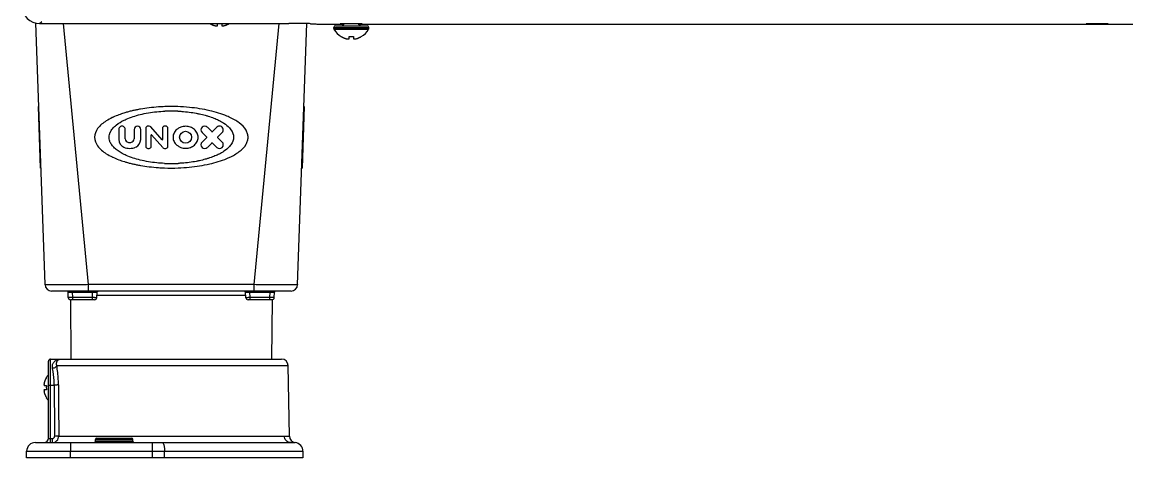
# Model space of a CAD drawing. Header units: millimetres. Extents: x -1686 to 4120, y -1850 to 2563.
# Drawn here: x -4.6 to 247.1, y -228.8 to -129.5 of the extents above; entities that cross this region are included whole.
import ezdxf

# ---------------------------------------------------------------- set-up
doc = ezdxf.new("R2010")
doc.units = ezdxf.units.MM
doc.header["$LTSCALE"] = 65.395
doc.layers.get('0').update_dxf_attribs({"linetype": 'CONTINUOUS'})
doc.layers.add('ASSI', color=7, linetype='CONTINUOUS')
doc.layers.add('GEOM', color=7, linetype='CONTINUOUS')

msp = doc.modelspace()

# ---------------------------------------------------------------- linework, layer by layer
at = {"linetype": 'Continuous'}
for p, q in [((39.88, -130.37), (39.88, -129.87)), ((40.88, -129.87), (40.88, -130.37)), ((68.08, -132.85), (68.08, -132.81)), ((69.88, -133.37), (69.88, -132.81)), ((70.88, -132.81), (70.88, -133.37)), ((72.68, -132.81), (72.68, -132.85)), ((0.9, -210.47), (0.93, -210.47)), ((0.38, -212.27), (0.93, -212.27)), ((0.93, -213.27), (0.38, -213.27)), ((0.93, -215.07), (0.9, -215.07))]:
    msp.add_line(p, q, dxfattribs=at)
for centre, radius, start, end in [((40.57, -125.76), 4.75, 239.7816, 241.0315), ((40.56, -125.77), 4.75, 241.0316, 241.9926), ((40.56, -125.77), 4.75, 241.9926, 243.3187), ((40.56, -125.77), 4.74, 243.3188, 244.4598), ((40.56, -125.77), 4.74, 244.4598, 245.4278), ((40.56, -125.78), 4.73, 245.4278, 246.6825), ((40.56, -125.78), 4.73, 246.6826, 247.4526), ((40.55, -125.79), 4.72, 247.4524, 248.9975), ((40.55, -125.8), 4.72, 248.9977, 249.4819), ((40.55, -125.81), 4.7, 249.4813, 251.5344), ((40.54, -125.83), 4.68, 251.535, 252.6227), ((40.53, -125.84), 4.67, 252.6228, 253.6051), ((40.53, -125.87), 4.64, 253.6036, 255.6824), ((39.63, -128.37), 2.01, 262.7259, 264.7415), ((39.63, -128.4), 1.98, 264.7442, 265.3991), ((39.63, -128.41), 1.97, 265.3984, 266.7833), ((39.63, -128.42), 1.96, 266.7841, 267.6235), ((39.63, -128.43), 1.96, 267.6234, 268.8455), ((39.63, -128.43), 1.95, 268.8459, 270.9258), ((39.63, -128.43), 1.95, 270.9261, 271.9964), ((39.63, -128.42), 1.96, 271.9964, 273.0228), ((39.63, -128.41), 1.97, 273.0233, 274.286), ((39.63, -128.4), 1.98, 274.2856, 275.1372), ((39.63, -128.38), 2.01, 275.1401, 277.2744), ((41.13, -128.38), 2.01, 262.7256, 264.8598), ((41.13, -128.4), 1.98, 264.8627, 265.7144), ((41.13, -128.41), 1.97, 265.714, 266.9766), ((41.13, -128.42), 1.96, 266.9771, 268.0037), ((41.13, -128.43), 1.95, 268.0037, 269.0738), ((41.13, -128.43), 1.95, 269.0741, 270.1995), ((41.13, -128.43), 1.95, 270.1995, 271.1541), ((41.13, -128.43), 1.95, 271.1545, 272.3767), ((41.13, -128.42), 1.96, 272.3765, 273.2159), ((41.13, -128.41), 1.97, 273.2167, 274.6016), ((41.13, -128.4), 1.98, 274.6009, 275.2558), ((41.13, -128.37), 2.01, 275.2585, 277.2741), ((40.23, -125.87), 4.64, 284.3176, 286.3964), ((40.22, -125.84), 4.67, 286.3949, 287.3772), ((40.22, -125.83), 4.68, 287.3773, 288.465), ((40.21, -125.81), 4.7, 288.4656, 290.5187), ((40.21, -125.8), 4.72, 290.5181, 291.0023), ((40.21, -125.79), 4.72, 291.0025, 292.5476), ((40.2, -125.78), 4.73, 292.5474, 293.3174), ((40.2, -125.78), 4.73, 293.3175, 294.5722), ((40.2, -125.77), 4.74, 294.5722, 295.5402), ((40.2, -125.77), 4.74, 295.5402, 296.6812), ((40.2, -125.77), 4.75, 296.6813, 298.0074), ((40.2, -125.77), 4.75, 298.0074, 298.9684), ((40.19, -125.76), 4.75, 298.9685, 300.2183), ((70.58, -128.75), 4.8, 210.3012, 238.6273), ((70.57, -128.76), 4.75, 238.4659, 241.0313), ((70.56, -128.77), 4.75, 241.0316, 241.9926), ((70.56, -128.77), 4.75, 241.9926, 243.3187), ((70.56, -128.77), 4.74, 243.3188, 244.4598), ((70.56, -128.77), 4.74, 244.4598, 245.4278), ((70.56, -128.78), 4.73, 245.4278, 246.6825), ((70.56, -128.78), 4.73, 246.6826, 247.4526), ((70.55, -128.79), 4.72, 247.4524, 248.9975), ((70.55, -128.8), 4.72, 248.9977, 249.4819), ((70.55, -128.81), 4.7, 249.4813, 251.5344), ((70.54, -128.83), 4.68, 251.535, 252.6227), ((70.53, -128.84), 4.67, 252.6228, 253.6051), ((70.53, -128.87), 4.64, 253.6036, 255.6824), ((69.63, -131.37), 2.01, 262.7259, 264.7415), ((69.63, -131.4), 1.98, 264.7442, 265.3991), ((69.63, -131.41), 1.97, 265.3984, 266.7833), ((69.63, -131.42), 1.96, 266.7841, 267.6235), ((69.63, -131.43), 1.96, 267.6234, 268.8455), ((69.63, -131.43), 1.95, 268.8459, 270.9258), ((69.63, -131.43), 1.95, 270.9261, 271.9964), ((69.63, -131.42), 1.96, 271.9964, 273.0228), ((69.63, -131.41), 1.97, 273.0233, 274.286), ((69.63, -131.4), 1.98, 274.2856, 275.1372), ((69.63, -131.38), 2.01, 275.1401, 277.2744), ((70.38, -129.05), 3.8, 262.4351, 277.5649), ((71.13, -131.38), 2.01, 262.7256, 264.8598), ((71.13, -131.4), 1.98, 264.8627, 265.7144), ((71.13, -131.41), 1.97, 265.714, 266.9766), ((71.13, -131.42), 1.96, 266.9771, 268.0037), ((71.13, -131.43), 1.95, 268.0037, 269.0738), ((71.13, -131.43), 1.95, 269.0741, 270.1995), ((71.13, -131.43), 1.95, 270.1995, 271.1541), ((71.13, -131.43), 1.95, 271.1545, 272.3767), ((71.13, -131.42), 1.96, 272.3765, 273.2159), ((71.13, -131.41), 1.97, 273.2167, 274.6016), ((71.13, -131.4), 1.98, 274.6009, 275.2558), ((71.13, -131.37), 2.01, 275.2585, 277.2741), ((70.23, -128.87), 4.64, 284.3176, 286.3964), ((70.22, -128.84), 4.67, 286.3949, 287.3772), ((70.22, -128.83), 4.68, 287.3773, 288.465), ((70.21, -128.81), 4.7, 288.4656, 290.5187), ((70.21, -128.8), 4.72, 290.5181, 291.0023), ((70.21, -128.79), 4.72, 291.0025, 292.5476), ((70.2, -128.78), 4.73, 292.5474, 293.3174), ((70.2, -128.78), 4.73, 293.3175, 294.5722), ((70.2, -128.77), 4.74, 294.5722, 295.5402), ((70.2, -128.77), 4.74, 295.5402, 296.6812), ((70.2, -128.77), 4.75, 296.6813, 298.0074), ((70.2, -128.77), 4.75, 298.0074, 298.9684), ((70.19, -128.76), 4.75, 298.9687, 301.5341), ((70.18, -128.75), 4.8, 301.3727, 329.6988), ((4.92, -212.93), 4.68, 161.535, 162.6227), ((4.94, -212.94), 4.7, 159.4813, 161.5344), ((4.95, -212.94), 4.72, 158.9977, 159.4819), ((4.96, -212.94), 4.72, 157.4524, 158.9975), ((4.96, -212.94), 4.73, 156.6826, 157.4526), ((4.97, -212.95), 4.73, 155.4278, 156.6825), ((4.97, -212.95), 4.74, 154.4598, 155.4278), ((4.98, -212.95), 4.74, 153.3188, 154.4598), ((4.98, -212.95), 4.75, 151.9926, 153.3187), ((4.98, -212.95), 4.75, 151.0316, 151.9926), ((4.99, -212.96), 4.75, 148.4659, 151.0313), ((5, -212.97), 4.8, 139.4246, 148.6273), ((2.35, -212.02), 1.98, 174.7442, 175.3991), ((2.34, -212.02), 1.97, 175.3984, 176.7833), ((2.33, -212.02), 1.96, 176.7841, 177.6235), ((2.32, -212.02), 1.96, 177.6234, 178.8455), ((2.32, -212.02), 1.95, 178.8459, 180.9258), ((2.32, -212.02), 1.95, 180.9261, 181.9964), ((2.33, -212.02), 1.96, 181.9964, 183.0228), ((2.34, -212.02), 1.97, 183.0233, 184.286), ((2.35, -212.02), 1.98, 184.2856, 185.1372), ((2.35, -213.52), 1.98, 174.8627, 175.7144), ((2.34, -213.52), 1.97, 175.714, 176.9766), ((2.33, -213.52), 1.96, 176.9771, 178.0037), ((2.32, -213.52), 1.95, 178.0037, 179.0738), ((2.32, -213.52), 1.95, 179.0741, 180.1995), ((2.32, -213.52), 1.95, 180.1995, 181.1541), ((2.32, -213.52), 1.95, 181.1545, 182.3767), ((2.33, -213.52), 1.96, 182.3765, 183.2159), ((2.34, -213.52), 1.97, 183.2167, 184.6016), ((2.35, -213.52), 1.98, 184.6009, 185.2558), ((4.88, -212.92), 4.64, 163.6036, 165.6824), ((2.37, -212.02), 2.01, 172.7259, 174.7415), ((2.37, -212.02), 2.01, 185.1401, 187.2744), ((2.37, -213.52), 2.01, 172.7256, 174.8598), ((2.37, -213.52), 2.01, 185.2585, 187.2741), ((4.88, -212.62), 4.64, 194.3176, 196.3964), ((4.91, -212.92), 4.67, 162.6228, 163.6051), ((4.91, -212.61), 4.67, 196.3949, 197.3772), ((4.7, -212.77), 3.8, 172.4351, 187.5649), ((4.92, -212.61), 4.68, 197.3773, 198.465), ((4.94, -212.6), 4.7, 198.4656, 200.5187), ((4.95, -212.6), 4.72, 200.5181, 201.0023), ((4.96, -212.6), 4.72, 201.0025, 202.5476), ((4.96, -212.59), 4.73, 202.5474, 203.3174), ((4.97, -212.59), 4.73, 203.3175, 204.5722), ((4.97, -212.59), 4.74, 204.5722, 205.5402), ((4.98, -212.59), 4.74, 205.5402, 206.6812), ((4.98, -212.59), 4.75, 206.6813, 208.0074), ((4.98, -212.58), 4.75, 208.0074, 208.9684), ((4.99, -212.58), 4.75, 208.9687, 211.5341), ((5, -212.57), 4.8, 211.3727, 220.5754)]:
    msp.add_arc(centre, radius, start, end, dxfattribs=at)
at = {"layer": 'ASSI', "linetype": 'Continuous'}
for p, q in [((66.38, -130.77), (74.38, -130.77)), ((66.38, -130.97), (66.38, -130.77)), ((66.78, -130.37), (73.98, -130.37)), ((74.38, -130.97), (74.38, -130.77)), ((66.38, -130.97), (74.38, -130.97)), ((66.43, -131.17), (74.32, -131.17)), ((52.36, -192.77), (52.24, -206.27))]:
    msp.add_line(p, q, dxfattribs=at)
for centre, radius, start, end in [((66.78, -130.77), 0.4, 90, 180), ((73.98, -130.77), 0.4, 0, 90), ((66.78, -130.97), 0.4, 180, 210.3012), ((70.58, -128.75), 4.8, 210.3012, 238.6273), ((70.18, -128.75), 4.8, 301.3727, 329.6988), ((73.98, -130.97), 0.4, 329.6988, 360), ((5, -212.97), 4.8, 139.2086, 148.6273), ((5, -212.57), 4.8, 211.3727, 220.7914)]:
    msp.add_arc(centre, radius, start, end, dxfattribs=at)
msp.add_ellipse((70.38, -129.94), major_axis=(2.5, 0), ratio=0.008727, start_param=-0.854776, end_param=3.977722, dxfattribs=at)
msp.add_ellipse((240.38, -129.94), major_axis=(2.5, 0), ratio=0.008727, dxfattribs=at)
at = {"layer": 'GEOM', "linetype": 'Continuous'}
for p, q in [((0.6, -189.32), (-1.48, -129.7)), ((-0.62, -129.87), (-0.14, -129.39)), ((-0.62, -129.87), (56.18, -129.87)), ((10.52, -189.32), (4.78, -129.87)), ((48.23, -189.32), (53.97, -129.87)), ((58.16, -189.32), (60.24, -129.89)), ((61.11, -129.91), (62.3, -129.96)), ((67.22, -130), (68.78, -130)), ((71.98, -130), (423.78, -130)), ((-0.82, -148.77), (-0.92, -148.77)), ((-0.43, -162.77), (-0.92, -148.77)), ((59.68, -148.77), (59.19, -162.77)), ((59.68, -148.77), (59.58, -148.77)), ((24.34, -153.23), (24.05, -153.23)), ((27.27, -156.34), (24.73, -153.41)), ((28.11, -153.23), (27.86, -153.23)), ((38.66, -154.54), (37.59, -153.48)), ((39.78, -153.48), (38.71, -154.54)), ((-0.57, -155.77), (-0.67, -155.77)), ((17.41, -153.97), (17.41, -156.28)), ((18.89, -156.09), (18.89, -153.97)), ((20.92, -153.97), (20.92, -156.09)), ((22.4, -156.28), (22.4, -153.97)), ((23.54, -153.74), (23.54, -157.8)), ((24.81, -157.8), (24.81, -155.23)), ((24.89, -155.2), (27.43, -158.13)), ((27.35, -153.74), (27.35, -156.31)), ((28.62, -157.8), (28.62, -153.74)), ((36.39, -154.68), (37.46, -155.74)), ((37.46, -155.8), (36.39, -156.86)), ((39.91, -155.74), (40.98, -154.68)), ((40.98, -156.86), (39.91, -155.8)), ((59.33, -155.77), (59.43, -155.77)), ((24.05, -158.31), (24.3, -158.31)), ((27.82, -158.31), (28.11, -158.31)), ((37.59, -158.06), (38.66, -157)), ((38.71, -157), (39.78, -158.06)), ((-0.43, -162.77), (-0.33, -162.77)), ((59.09, -162.77), (59.19, -162.77)), ((56.66, -190.77), (2.1, -190.77)), ((5.91, -192.28), (5.88, -191.01)), ((6.88, -191.01), (6.88, -190.77)), ((6.88, -191.01), (11.46, -191.01)), ((6.91, -192.28), (6.88, -191.01)), ((48.23, -189.32), (10.52, -189.32)), ((10.52, -190.77), (10.52, -189.32)), ((11.4, -192.28), (11.46, -191.01)), ((11.46, -191.01), (11.46, -190.77)), ((12.4, -192.29), (12.46, -191.01)), ((46.36, -192.29), (46.3, -191.01)), ((47.3, -191.01), (47.3, -190.77)), ((47.3, -191.01), (51.88, -191.01)), ((47.36, -192.28), (47.3, -191.01)), ((48.23, -190.77), (48.23, -189.32)), ((51.85, -192.28), (51.88, -191.01)), ((51.88, -191.01), (51.88, -190.77)), ((52.85, -192.28), (52.88, -191.01)), ((6.4, -192.77), (6.51, -206.27)), ((11.9, -192.77), (6.41, -192.77)), ((11.4, -192.28), (6.91, -192.28)), ((6.91, -192.77), (6.91, -192.28)), ((11.4, -192.77), (11.4, -192.28)), ((46.33, -191.76), (12.42, -191.76)), ((52.35, -192.77), (46.86, -192.77)), ((51.85, -192.28), (47.36, -192.28)), ((47.36, -192.77), (47.36, -192.28)), ((51.85, -192.77), (51.85, -192.28)), ((52.36, -192.77), (52.24, -206.27)), ((1.88, -206.27), (54.51, -206.27)), ((1.88, -225.27), (1.88, -206.27)), ((1.38, -224.27), (1.38, -206.77)), ((3.29, -207.74), (56.01, -207.74)), ((56.29, -223.82), (56.01, -207.74)), ((1.88, -212.2), (2.7, -212.2)), ((3.74, -223.8), (55.11, -223.8)), ((-1.59, -225.27), (56.54, -225.27)), ((1.88, -224.36), (2.28, -224.36)), ((2.28, -225.27), (2.28, -224.36)), ((6.41, -225.27), (6.41, -227.27)), ((12.13, -224.57), (20.63, -224.57)), ((12.13, -224.97), (12.13, -224.57)), ((12.13, -224.97), (20.63, -224.97)), ((12.43, -224.27), (20.33, -224.27)), ((20.63, -224.97), (20.63, -224.57)), ((25.04, -225.27), (25.04, -228.77)), ((-3.62, -228.77), (-3.59, -227.23)), ((59.38, -228.77), (-3.62, -228.77)), ((-3.59, -227.23), (6.41, -227.27)), ((6.38, -228.77), (6.41, -227.27)), ((6.41, -227.27), (59.38, -227.27)), ((27.85, -228.77), (27.85, -227.27)), ((59.38, -227.27), (59.38, -228.77))]:
    msp.add_line(p, q, dxfattribs=at)
for points in [[(12.46, -191.01), (12.46, -190.95), (12.52, -190.86), (12.6, -190.79), (12.71, -190.77)], [(46.05, -190.77), (46.16, -190.79), (46.24, -190.86), (46.29, -190.95), (46.3, -191.01)]]:
    msp.add_lwpolyline(points, dxfattribs=at)
msp.add_circle((32.64, -155.77), 1.37, dxfattribs=at)
for centre, radius, start, end in [((68.18, -129.77), 0.6, 270, 344.9134), ((72.58, -129.77), 0.6, 195.0866, 270), ((29.38, -183.37), 33.58, 87.5041, 92.4884), ((29.38, -192.55), 43.78, 88.1051, 91.9045), ((18.15, -153.97), 0.74, 0, 180.0001), ((21.66, -153.97), 0.74, 0, 180), ((24.05, -153.74), 0.508, 90, 180), ((24.34, -153.74), 0.508, 41, 90), ((27.86, -153.74), 0.508, 90, 180), ((28.11, -153.74), 0.508, 0, 90), ((36.99, -154.08), 0.846, 45, 225), ((40.38, -154.08), 0.846, 315, 135.0003), ((24.85, -155.23), 0.0423, 41, 180), ((37.43, -155.77), 0.0423, 315, 44.9987), ((38.68, -154.51), 0.0423, 225, 315), ((39.94, -155.77), 0.0423, 135, 224.9987), ((19.31, -156.28), 1.9, 180, 246.4218), ((19.9, -154.92), 3.38, 246.4218, 293.5782), ((19.74, -156.09), 0.846, 180, 262.3377), ((19.9, -154.84), 2.11, 262.3377, 277.6624), ((20.07, -156.09), 0.846, 277.6627, 360), ((20.5, -156.28), 1.9, 293.5782, 360), ((24.05, -157.8), 0.508, 180.0003, 270), ((24.3, -157.8), 0.508, 270, 360), ((27.31, -156.31), 0.0423, 220.9989, 360), ((27.82, -157.8), 0.508, 221, 270), ((28.11, -157.8), 0.508, 270, 0.0001), ((36.99, -157.46), 0.846, 135, 315), ((38.68, -157.03), 0.0423, 45, 135), ((40.38, -157.46), 0.846, 225.0006, 45), ((29.38, -119.01), 43.76, 267.9356, 272.0555), ((29.38, -128.18), 33.57, 267.3327, 272.6739), ((2.1, -189.27), 1.5, 182, 269.9994), ((5.39, -191.77), 1, 62.1385, 90), ((5.63, -191.02), 0.25, 1.0003, 90.0181), ((53.13, -191.02), 0.25, 89.9879, 178.9997), ((53.37, -191.77), 1, 90, 117.8615), ((56.66, -189.27), 1.5, 270.0006, 358), ((6.41, -192.27), 0.5, 181, 269.9972), ((11.9, -192.27), 0.5, 270, 357.587), ((46.86, -192.27), 0.5, 182.4136, 270), ((52.35, -192.27), 0.5, 270.002, 359), ((1.88, -206.77), 0.5, 90, 180), ((4.18, -207.28), 1, 107.0886, 112.7773), ((54.51, -207.77), 1.5, 1, 90), ((3595.97, -189.32), 3593.35, 180.36486, 180.55083), ((3715.45, -191.6), 3711.85, 180.31694, 180.49696), ((57.79, -223.79), 1.5, 181, 263.2171), ((-1.59, -227.27), 2, 90, 179), ((0.38, -224.27), 1, 270, 360), ((11.83, -224.97), 0.3, 270, 360), ((12.43, -224.57), 0.3, 90, 180), ((20.33, -224.57), 0.3, 0, 90), ((20.93, -224.97), 0.3, 180, 270), ((57.38, -227.27), 2, 0, 83.217)]:
    msp.add_arc(centre, radius, start, end, dxfattribs=at)
for centre, major_axis, ratio, start_param, end_param in [((-0.62, -125.87), (2.83, 2.83), 0.999924, -3.926953, -2.356233), ((56.18, -129.91), (5, 0), 0.008727, 0.174533, 1.570796), ((67.22, -129.96), (5, 0), 0.008727, -2.96706, -1.570796)]:
    msp.add_ellipse(centre, major_axis=major_axis, ratio=ratio, start_param=start_param, end_param=end_param, dxfattribs=at)
for points, knots in [([(18.59, -150.26), (18.19, -150.38), (17.37, -150.66), (16.57, -150.99), (16.16, -151.18)], [0, 0, 0, 0, 0.48085, 1, 1, 1, 1]), ([(27.93, -148.79), (27.43, -148.81), (26.22, -148.87), (24.37, -149.04), (22.72, -149.29), (21.49, -149.52), (20.64, -149.7), (19.81, -149.9), (19.13, -150.09), (18.73, -150.22), (18.59, -150.26)], [0, 0, 0, 0, 0.157659, 0.382572, 0.58963, 0.685921, 0.777243, 0.866283, 0.955457, 1, 1, 1, 1]), ([(18.61, -151.88), (18.77, -151.8), (19.95, -151.25), (22.42, -150.47), (25.4, -149.98), (27.3, -149.85), (27.92, -149.82)], [0, 0, 0, 0, 0.057408, 0.407118, 0.80488, 1, 1, 1, 1]), ([(40.17, -150.26), (39.5, -150.05), (37.3, -149.46), (34.17, -148.98), (31.72, -148.82), (30.83, -148.79)], [0, 0, 0, 0, 0.222615, 0.719095, 1, 1, 1, 1]), ([(30.84, -149.82), (31.15, -149.83), (32.03, -149.88), (33.44, -150.02), (34.78, -150.23), (35.77, -150.43), (36.46, -150.58), (37.13, -150.76), (38.01, -151.01), (39.03, -151.37), (39.8, -151.71), (40.15, -151.88)], [0, 0, 0, 0, 0.096488, 0.276509, 0.442355, 0.519536, 0.592779, 0.664239, 0.735865, 0.878106, 1, 1, 1, 1]), ([(42.6, -151.18), (42.42, -151.1), (41.63, -150.75), (40.81, -150.46), (40.17, -150.26)], [0, 0, 0, 0, 0.227638, 1, 1, 1, 1]), ([(16.16, -151.18), (16.07, -151.22), (15.53, -151.48), (14.23, -152.19), (12.55, -153.5), (11.88, -155.07), (11.88, -155.77)], [0, 0, 0, 0, 0.04125, 0.275012, 0.678544, 1, 1, 1, 1]), ([(16.13, -153.63), (16.35, -153.4), (17.11, -152.7), (17.98, -152.18), (18.61, -151.88)], [0, 0, 0, 0, 0.313765, 1, 1, 1, 1]), ([(35.49, -155.77), (35.49, -155.44), (35.33, -154.77), (34.69, -153.94), (33.74, -153.4), (32.64, -153.21), (31.64, -153.38), (31.08, -153.66), (30.87, -153.81)], [0, 0, 0, 0, 0.162094, 0.330751, 0.508275, 0.691811, 0.875347, 1, 1, 1, 1]), ([(40.15, -151.88), (40.2, -151.9), (40.62, -152.11), (41.5, -152.62), (42.26, -153.22), (42.63, -153.63)], [0, 0, 0, 0, 0.051563, 0.465079, 1, 1, 1, 1]), ([(46.88, -155.77), (46.88, -155.51), (46.8, -154.95), (46.25, -153.73), (44.83, -152.35), (43.4, -151.55), (42.6, -151.18)], [0, 0, 0, 0, 0.1198, 0.254861, 0.60223, 1, 1, 1, 1]), ([(11.88, -155.77), (11.88, -156.47), (12.55, -158.04), (14.23, -159.35), (15.51, -160.05), (16.02, -160.29), (16.08, -160.32)], [0, 0, 0, 0, 0.325823, 0.734844, 0.971786, 1, 1, 1, 1]), ([(15.2, -155.77), (15.2, -155.54), (15.26, -155.07), (15.58, -154.33), (15.92, -153.87), (16.13, -153.63)], [0, 0, 0, 0, 0.282762, 0.599317, 1, 1, 1, 1]), ([(16.1, -157.86), (15.9, -157.64), (15.57, -157.19), (15.26, -156.47), (15.2, -155.99), (15.2, -155.77)], [0, 0, 0, 0, 0.386646, 0.710619, 1, 1, 1, 1]), ([(30.87, -153.81), (30.78, -153.87), (30.43, -154.14), (29.94, -154.77), (29.78, -155.44), (29.78, -155.77)], [0, 0, 0, 0, 0.13782, 0.577461, 1, 1, 1, 1]), ([(29.78, -155.77), (29.78, -156.1), (29.94, -156.77), (30.44, -157.41), (30.81, -157.69), (30.91, -157.75)], [0, 0, 0, 0, 0.414827, 0.846454, 1, 1, 1, 1]), ([(30.91, -157.75), (31.11, -157.89), (31.66, -158.16), (32.64, -158.33), (33.74, -158.14), (34.69, -157.6), (35.33, -156.77), (35.49, -156.1), (35.49, -155.77)], [0, 0, 0, 0, 0.11837, 0.303224, 0.488077, 0.666875, 0.836743, 1, 1, 1, 1]), ([(42.63, -153.63), (42.75, -153.77), (43.25, -154.39), (43.56, -155.17), (43.56, -155.77)], [0, 0, 0, 0, 0.241033, 1, 1, 1, 1]), ([(43.56, -155.77), (43.56, -156.36), (43.25, -157.13), (42.78, -157.74), (42.66, -157.87)], [0, 0, 0, 0, 0.777282, 1, 1, 1, 1]), ([(42.68, -160.32), (43.45, -159.96), (44.85, -159.17), (46.25, -157.81), (46.8, -156.59), (46.88, -156.03), (46.88, -155.77)], [0, 0, 0, 0, 0.38951, 0.741645, 0.87856, 1, 1, 1, 1]), ([(18.67, -159.69), (18.03, -159.38), (17.11, -158.84), (16.32, -158.12), (16.1, -157.86)], [0, 0, 0, 0, 0.682017, 1, 1, 1, 1]), ([(42.66, -157.87), (42.29, -158.29), (41.51, -158.91), (40.6, -159.44), (40.15, -159.66), (40.08, -159.69)], [0, 0, 0, 0, 0.530253, 0.926618, 1, 1, 1, 1]), ([(16.08, -160.32), (16.51, -160.52), (17.37, -160.88), (18.26, -161.18), (18.69, -161.31)], [0, 0, 0, 0, 0.515491, 1, 1, 1, 1]), ([(27.82, -161.71), (27.23, -161.69), (25.37, -161.55), (22.42, -161.07), (19.98, -160.3), (18.82, -159.76), (18.67, -159.69)], [0, 0, 0, 0, 0.187834, 0.593214, 0.949621, 1, 1, 1, 1]), ([(40.08, -159.69), (39.76, -159.85), (39, -160.18), (38.01, -160.52), (37.13, -160.78), (36.46, -160.95), (35.77, -161.11), (34.78, -161.31), (33.44, -161.52), (32.07, -161.65), (31.22, -161.7), (30.94, -161.71)], [0, 0, 0, 0, 0.116158, 0.261112, 0.334104, 0.406927, 0.481566, 0.560219, 0.729227, 0.912681, 1, 1, 1, 1]), ([(40.07, -161.31), (40.74, -161.1), (41.62, -160.79), (42.48, -160.41), (42.68, -160.32)], [0, 0, 0, 0, 0.755976, 1, 1, 1, 1]), ([(18.69, -161.31), (18.79, -161.34), (19.16, -161.45), (19.81, -161.63), (20.64, -161.84), (21.49, -162.02), (22.72, -162.25), (24.37, -162.49), (26.18, -162.66), (27.35, -162.72), (27.81, -162.74)], [0, 0, 0, 0, 0.034698, 0.126018, 0.217202, 0.310723, 0.409331, 0.621374, 0.851702, 1, 1, 1, 1]), ([(30.95, -162.74), (31.8, -162.71), (34.21, -162.55), (37.26, -162.08), (39.43, -161.51), (40.07, -161.31)], [0, 0, 0, 0, 0.274518, 0.782934, 1, 1, 1, 1]), ([(10.52, -189.32), (9.88, -189.33), (8.61, -189.35), (6.77, -189.37), (5.32, -189.38), (4.25, -189.38), (3.53, -189.38), (2.87, -189.38), (2.3, -189.38), (1.8, -189.37), (1.38, -189.37), (1.09, -189.36), (0.9, -189.35), (0.8, -189.35), (0.72, -189.34), (0.65, -189.34), (0.62, -189.33), (0.6, -189.33), (0.6, -189.32)], [0, 0, 0, 0, 0.195063, 0.382654, 0.555578, 0.634412, 0.707121, 0.773005, 0.831421, 0.881814, 0.923704, 0.9567, 0.969766, 0.980506, 0.988896, 0.994923, 0.998594, 1, 1, 1, 1]), ([(5.88, -191.01), (5.88, -191.01), (5.89, -191.02), (5.9, -191.01), (5.93, -191.01), (5.96, -191.01), (6, -191.01), (6.08, -191.01), (6.19, -191.01), (6.34, -191.01), (6.57, -191.01), (6.76, -191.01), (6.88, -191.01)], [0, 0, 0, 0, 0.004834, 0.019234, 0.043054, 0.076118, 0.118077, 0.168505, 0.292893, 0.444393, 0.617261, 1, 1, 1, 1]), ([(11.46, -191.01), (11.58, -191.01), (11.77, -191.01), (12, -191.01), (12.15, -191.01), (12.26, -191.01), (12.33, -191.01), (12.38, -191.01), (12.41, -191.01), (12.43, -191.01), (12.45, -191.01), (12.46, -191.01), (12.46, -191.01)], [0, 0, 0, 0, 0.382597, 0.55545, 0.707009, 0.831435, 0.881909, 0.923896, 0.956951, 0.980797, 0.995205, 1, 1, 1, 1]), ([(46.3, -191.01), (46.3, -191.01), (46.31, -191.01), (46.32, -191.01), (46.35, -191.01), (46.38, -191.01), (46.42, -191.01), (46.5, -191.01), (46.61, -191.01), (46.76, -191.01), (46.99, -191.01), (47.18, -191.01), (47.3, -191.01)], [0, 0, 0, 0, 0.004795, 0.019204, 0.043051, 0.076107, 0.118094, 0.16857, 0.292995, 0.444555, 0.617408, 1, 1, 1, 1]), ([(58.16, -189.32), (58.16, -189.33), (58.14, -189.33), (58.11, -189.34), (58.04, -189.34), (57.96, -189.35), (57.86, -189.35), (57.67, -189.36), (57.38, -189.37), (56.96, -189.37), (56.46, -189.38), (55.88, -189.38), (55.23, -189.38), (54.51, -189.38), (53.44, -189.38), (51.98, -189.37), (50.15, -189.35), (48.88, -189.33), (48.23, -189.32)], [0, 0, 0, 0, 0.001406, 0.005077, 0.011104, 0.019494, 0.030234, 0.0433, 0.076296, 0.118185, 0.168579, 0.226995, 0.292879, 0.365588, 0.444422, 0.617345, 0.804937, 1, 1, 1, 1]), ([(51.88, -191.01), (52, -191.01), (52.19, -191.01), (52.42, -191.01), (52.57, -191.01), (52.68, -191.01), (52.75, -191.01), (52.8, -191.01), (52.83, -191.01), (52.85, -191.01), (52.86, -191.02), (52.88, -191.01), (52.88, -191.01)], [0, 0, 0, 0, 0.382744, 0.55561, 0.707108, 0.831497, 0.881926, 0.923885, 0.956947, 0.980765, 0.995163, 1, 1, 1, 1]), ([(6.91, -192.28), (6.78, -192.28), (6.59, -192.28), (6.36, -192.28), (6.21, -192.28), (6.1, -192.28), (6.03, -192.28), (5.98, -192.28), (5.95, -192.28), (5.93, -192.28), (5.92, -192.28), (5.91, -192.28), (5.91, -192.28)], [0, 0, 0, 0, 0.382667, 0.555493, 0.706962, 0.83134, 0.881772, 0.92374, 0.956817, 0.980658, 0.995091, 1, 1, 1, 1]), ([(12.4, -192.29), (12.4, -192.29), (12.39, -192.29), (12.38, -192.29), (12.35, -192.29), (12.32, -192.29), (12.28, -192.29), (12.21, -192.29), (12.1, -192.29), (11.95, -192.29), (11.71, -192.28), (11.53, -192.28), (11.4, -192.28)], [0, 0, 0, 0, 0.004909, 0.019313, 0.043185, 0.076278, 0.118231, 0.168683, 0.293078, 0.444524, 0.617359, 1, 1, 1, 1]), ([(47.36, -192.28), (47.23, -192.28), (47.04, -192.28), (46.81, -192.29), (46.66, -192.29), (46.55, -192.29), (46.48, -192.29), (46.44, -192.29), (46.4, -192.29), (46.38, -192.29), (46.37, -192.29), (46.36, -192.29), (46.36, -192.29)], [0, 0, 0, 0, 0.382539, 0.555339, 0.706767, 0.831164, 0.881627, 0.923597, 0.956712, 0.980614, 0.995051, 1, 1, 1, 1]), ([(52.85, -192.28), (52.85, -192.28), (52.84, -192.28), (52.83, -192.28), (52.81, -192.28), (52.77, -192.28), (52.73, -192.28), (52.66, -192.28), (52.55, -192.28), (52.4, -192.28), (52.17, -192.28), (51.98, -192.28), (51.85, -192.28)], [0, 0, 0, 0, 0.004898, 0.019333, 0.043182, 0.076264, 0.118231, 0.168661, 0.293038, 0.444507, 0.617333, 1, 1, 1, 1]), ([(2.31, -208.4), (2.25, -208.11), (2.26, -207.55), (2.64, -206.86), (3.23, -206.44), (3.68, -206.32), (3.91, -206.29)], [0, 0, 0, 0, 0.293286, 0.539439, 0.768288, 1, 1, 1, 1]), ([(3.29, -207.74), (3.24, -207.57), (3.2, -207.25), (3.29, -206.82), (3.5, -206.52), (3.69, -206.4), (3.79, -206.35)], [0, 0, 0, 0, 0.33308, 0.590006, 0.802903, 1, 1, 1, 1]), ([(3.88, -206.32), (3.91, -206.31), (4.03, -206.28), (4.15, -206.27), (4.25, -206.27)], [0, 0, 0, 0, 0.243365, 1, 1, 1, 1]), ([(3.29, -207.74), (3.25, -207.92), (3.02, -208.17), (2.65, -208.34), (2.43, -208.39), (2.31, -208.4)], [0, 0, 0, 0, 0.445661, 0.71639, 1, 1, 1, 1]), ([(2.7, -212.2), (2.69, -211.85), (2.65, -210.58), (2.49, -209.31), (2.31, -208.4)], [0, 0, 0, 0, 0.273206, 1, 1, 1, 1]), ([(3.66, -212.13), (3.66, -211.73), (3.62, -210.26), (3.46, -208.8), (3.29, -207.74)], [0, 0, 0, 0, 0.271834, 1, 1, 1, 1]), ([(1.38, -212.25), (1.38, -212.24), (1.4, -212.23), (1.42, -212.23), (1.47, -212.22), (1.56, -212.21), (1.7, -212.2), (1.82, -212.2), (1.88, -212.2)], [0, 0, 0, 0, 0.025392, 0.083896, 0.176565, 0.300157, 0.621516, 1, 1, 1, 1]), ([(3.66, -212.13), (3.61, -212.15), (3.49, -212.16), (3.28, -212.18), (3, -212.2), (2.8, -212.2), (2.7, -212.2)], [0, 0, 0, 0, 0.143543, 0.374715, 0.670341, 1, 1, 1, 1]), ([(2.28, -225.27), (2.47, -225.27), (2.85, -225.19), (3.34, -224.87), (3.66, -224.38), (3.74, -223.99), (3.74, -223.8)], [0, 0, 0, 0, 0.247985, 0.49676, 0.747445, 1, 1, 1, 1]), ([(2.28, -224.36), (2.34, -224.36), (2.48, -224.33), (2.65, -224.23), (2.76, -224.06), (2.79, -223.93), (2.79, -223.87)], [0, 0, 0, 0, 0.250608, 0.500832, 0.750566, 1, 1, 1, 1]), ([(3.74, -223.8), (3.7, -223.81), (3.57, -223.83), (3.26, -223.86), (2.99, -223.86), (2.79, -223.87)], [0, 0, 0, 0, 0.150315, 0.382923, 1, 1, 1, 1]), ([(56.54, -225.27), (56.35, -225.27), (55.98, -225.19), (55.51, -224.86), (55.19, -224.37), (55.11, -223.99), (55.11, -223.8)], [0, 0, 0, 0, 0.244855, 0.492688, 0.744786, 1, 1, 1, 1]), ([(55.11, -223.8), (55.2, -223.8), (55.37, -223.8), (55.61, -223.8), (55.81, -223.8), (55.98, -223.81), (56.1, -223.81), (56.17, -223.82), (56.22, -223.82), (56.25, -223.82), (56.27, -223.82), (56.28, -223.82), (56.29, -223.82), (56.29, -223.82)], [0, 0, 0, 0, 0.232909, 0.435484, 0.607411, 0.748442, 0.858368, 0.901608, 0.93701, 0.96456, 0.984246, 0.99606, 1, 1, 1, 1]), ([(1.38, -224.27), (1.38, -224.29), (1.44, -224.32), (1.54, -224.33), (1.7, -224.35), (1.81, -224.36), (1.88, -224.36)], [0, 0, 0, 0, 0.095608, 0.308592, 0.624578, 1, 1, 1, 1]), ([(27.29, -225.27), (27.38, -225.27), (27.51, -225.41), (27.61, -225.62), (27.7, -225.87), (27.76, -226.17), (27.83, -226.64), (27.85, -227.01), (27.85, -227.27)], [0, 0, 0, 0, 0.121931, 0.218488, 0.340059, 0.483891, 0.645531, 1, 1, 1, 1]), ([(56.54, -225.27), (56.62, -225.27), (56.78, -225.27), (57, -225.27), (57.18, -225.27), (57.33, -225.28), (57.44, -225.28), (57.51, -225.28), (57.55, -225.28), (57.57, -225.28), (57.6, -225.28), (57.61, -225.28), (57.61, -225.28), (57.62, -225.28)], [0, 0, 0, 0, 0.233298, 0.436025, 0.607942, 0.748867, 0.858644, 0.90181, 0.937145, 0.964639, 0.984281, 0.996069, 1, 1, 1, 1])]:
    msp.add_open_spline(points, degree=3, knots=knots, dxfattribs=at)
msp.add_open_spline([(3.91, -206.29), (4.02, -206.28), (4.13, -206.27), (4.25, -206.27)], degree=3, dxfattribs=at)

doc.saveas('drawing.dxf')
